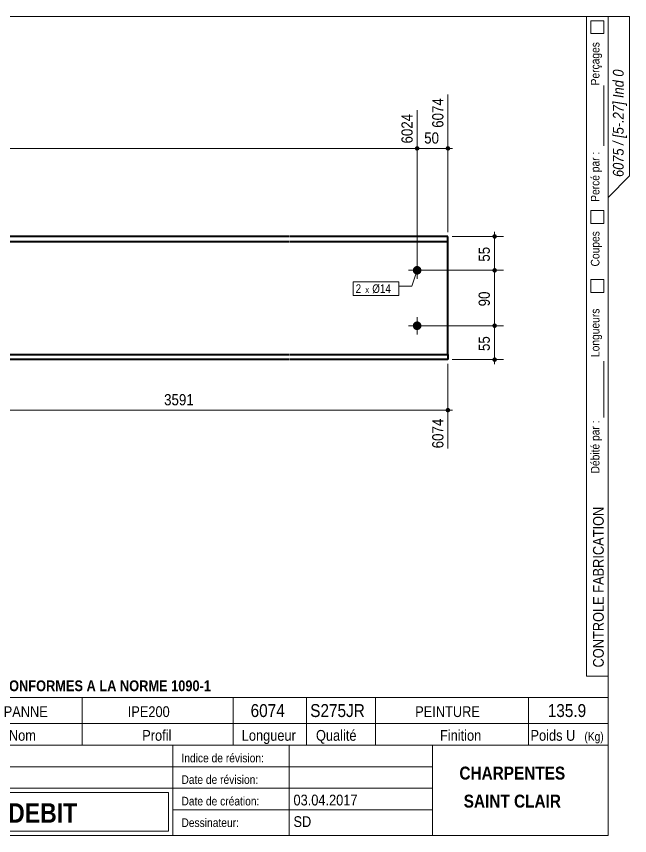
# Model space of a CAD drawing. Header units: millimetres. Extents: x 2 to 287, y 5 to 195.
# Drawn here: x 144.7 to 287, y 5 to 195 of the extents above; entities that cross this region are included whole.
import ezdxf

# ---------------------------------------------------------------- set-up
doc = ezdxf.new("R2010")
doc.units = ezdxf.units.MM
for name, color, linetype, lineweight in [('Autre type objet', 1, 'Continuous', 0), ('Boulon', 7, 'Continuous', 0), ('Cotation', 7, 'Continuous', 0), ('Désignation boulon', 3, 'Continuous', 0), ('Feuille dessin', 5, 'Continuous', 0), ('Piece', 2, 'Continuous', 0)]:
    doc.layers.add(name, color=color, linetype=linetype, lineweight=lineweight)
doc.styles.add('ARIAL', font='ARIAL.TTF')
doc.styles.add('ARIAL_BOLD', font='ARIALBD.TTF')
doc.styles.add('ARIAL_ITALIC', font='ARIALI.TTF')
doc.styles.add('COMIC_SANS_MS', font='COMIC.TTF')

# ---------------------------------------------------------------- blocks, each defined once
blk = doc.blocks.new('*A2')
at = {"layer": 'Boulon'}
for points in [[(236.69, 136.13), (236.69, 136.16), (236.69, 136.18), (236.69, 136.21), (236.7, 136.23), (236.7, 136.25), (236.7, 136.28), (236.71, 136.3), (236.71, 136.33), (236.72, 136.35), (236.72, 136.37), (236.73, 136.4), (236.74, 136.42), (236.75, 136.44), (236.76, 136.47), (236.76, 136.49), (236.77, 136.51), (236.78, 136.54), (236.79, 136.56), (236.81, 136.58), (236.82, 136.6), (236.83, 136.62), (236.84, 136.64), (236.86, 136.66), (236.87, 136.68), (236.88, 136.7), (236.9, 136.72), (236.92, 136.74), (236.93, 136.76), (236.95, 136.78), (236.96, 136.8), (236.98, 136.81), (237, 136.83), (237.02, 136.85), (237.03, 136.87), (237.05, 136.88), (237.07, 136.9), (237.09, 136.91), (237.11, 136.93), (237.13, 136.94), (237.15, 136.95), (237.17, 136.97), (237.2, 136.98), (237.22, 136.99), (237.24, 137), (237.26, 137.01), (237.28, 137.02), (237.31, 137.03), (237.33, 137.04), (237.35, 137.05), (237.37, 137.06), (237.4, 137.06), (237.42, 137.07), (237.45, 137.08), (237.47, 137.08), (237.49, 137.09), (237.52, 137.09), (237.54, 137.1), (237.57, 137.1), (237.59, 137.1), (237.61, 137.11), (237.64, 137.11), (237.66, 137.11), (237.69, 137.11), (237.71, 137.11), (237.74, 137.11), (237.76, 137.11), (237.79, 137.1), (237.81, 137.1), (237.83, 137.1), (237.86, 137.09), (237.88, 137.09), (237.91, 137.08), (237.93, 137.08), (237.95, 137.07), (237.98, 137.06), (238, 137.06), (238.02, 137.05), (238.05, 137.04), (238.07, 137.03), (238.09, 137.02), (238.12, 137.01), (238.14, 137), (238.16, 136.99), (238.18, 136.98), (238.2, 136.97), (238.22, 136.95), (238.24, 136.94), (238.26, 136.93), (238.28, 136.91), (238.3, 136.9), (238.32, 136.88), (238.34, 136.87), (238.36, 136.85), (238.38, 136.83), (238.4, 136.81), (238.41, 136.8), (238.43, 136.78), (238.45, 136.76), (238.46, 136.74), (238.48, 136.72), (238.49, 136.7), (238.51, 136.68), (238.52, 136.66), (238.53, 136.64), (238.55, 136.62), (238.56, 136.6), (238.57, 136.58), (238.58, 136.56), (238.59, 136.54), (238.6, 136.51), (238.61, 136.49), (238.62, 136.47), (238.63, 136.44), (238.64, 136.42), (238.64, 136.4), (238.65, 136.37), (238.66, 136.35), (238.66, 136.33), (238.67, 136.3), (238.67, 136.28), (238.68, 136.25), (238.68, 136.23), (238.68, 136.21), (238.69, 136.18), (238.69, 136.16), (238.69, 136.13), (238.69, 136.11), (238.69, 136.08), (238.69, 136.06), (238.69, 136.03), (238.68, 136.01), (238.68, 135.99), (238.68, 135.96), (238.67, 135.94), (238.67, 135.91), (238.66, 135.89), (238.66, 135.86), (238.65, 135.84), (238.64, 135.82), (238.64, 135.79), (238.63, 135.77), (238.62, 135.75), (238.61, 135.73), (238.6, 135.7), (238.59, 135.68), (238.58, 135.66), (238.57, 135.64), (238.56, 135.61), (238.55, 135.59), (238.53, 135.57), (238.52, 135.55), (238.51, 135.53), (238.49, 135.51), (238.48, 135.49), (238.46, 135.47), (238.45, 135.45), (238.43, 135.44), (238.41, 135.42), (238.4, 135.4), (238.38, 135.38), (238.36, 135.37), (238.34, 135.35), (238.32, 135.33), (238.3, 135.32), (238.28, 135.3), (238.26, 135.29), (238.24, 135.28), (238.22, 135.26), (238.2, 135.25), (238.18, 135.24), (238.16, 135.23), (238.14, 135.21), (238.12, 135.2), (238.09, 135.19), (238.07, 135.18), (238.05, 135.17), (238.02, 135.17), (238, 135.16), (237.98, 135.15), (237.95, 135.14), (237.93, 135.14), (237.91, 135.13), (237.88, 135.13), (237.86, 135.12), (237.83, 135.12), (237.81, 135.12), (237.79, 135.11), (237.76, 135.11), (237.74, 135.11), (237.71, 135.11), (237.69, 135.11), (237.66, 135.11), (237.64, 135.11), (237.61, 135.11), (237.59, 135.11), (237.57, 135.12), (237.54, 135.12), (237.52, 135.12), (237.49, 135.13), (237.47, 135.13), (237.45, 135.14), (237.42, 135.14), (237.4, 135.15), (237.37, 135.16), (237.35, 135.17), (237.33, 135.17), (237.31, 135.18), (237.28, 135.19), (237.26, 135.2), (237.24, 135.21), (237.22, 135.23), (237.2, 135.24), (237.17, 135.25), (237.15, 135.26), (237.13, 135.28), (237.11, 135.29), (237.09, 135.3), (237.07, 135.32), (237.05, 135.33), (237.03, 135.35), (237.02, 135.37), (237, 135.38), (236.98, 135.4), (236.96, 135.42), (236.95, 135.44), (236.93, 135.45), (236.92, 135.47), (236.9, 135.49), (236.88, 135.51), (236.87, 135.53), (236.86, 135.55), (236.84, 135.57), (236.83, 135.59), (236.82, 135.61), (236.81, 135.64), (236.79, 135.66), (236.78, 135.68), (236.77, 135.7), (236.76, 135.73), (236.76, 135.75), (236.75, 135.77), (236.74, 135.79), (236.73, 135.82), (236.72, 135.84), (236.72, 135.86), (236.71, 135.89), (236.71, 135.91), (236.7, 135.94), (236.7, 135.96), (236.7, 135.99), (236.69, 136.01), (236.69, 136.03), (236.69, 136.06), (236.69, 136.08), (236.69, 136.11)], [(236.69, 123.28), (236.69, 123.3), (236.69, 123.32), (236.69, 123.35), (236.7, 123.37), (236.7, 123.4), (236.7, 123.42), (236.71, 123.45), (236.71, 123.47), (236.72, 123.49), (236.72, 123.52), (236.73, 123.54), (236.74, 123.56), (236.75, 123.59), (236.76, 123.61), (236.76, 123.63), (236.77, 123.66), (236.78, 123.68), (236.79, 123.7), (236.81, 123.72), (236.82, 123.74), (236.83, 123.76), (236.84, 123.79), (236.86, 123.81), (236.87, 123.83), (236.88, 123.85), (236.9, 123.87), (236.92, 123.89), (236.93, 123.9), (236.95, 123.92), (236.96, 123.94), (236.98, 123.96), (237, 123.97), (237.02, 123.99), (237.03, 124.01), (237.05, 124.02), (237.07, 124.04), (237.09, 124.05), (237.11, 124.07), (237.13, 124.08), (237.15, 124.1), (237.17, 124.11), (237.2, 124.12), (237.22, 124.13), (237.24, 124.14), (237.26, 124.15), (237.28, 124.16), (237.31, 124.17), (237.33, 124.18), (237.35, 124.19), (237.37, 124.2), (237.4, 124.21), (237.42, 124.21), (237.45, 124.22), (237.47, 124.23), (237.49, 124.23), (237.52, 124.24), (237.54, 124.24), (237.57, 124.24), (237.59, 124.25), (237.61, 124.25), (237.64, 124.25), (237.66, 124.25), (237.69, 124.25), (237.71, 124.25), (237.74, 124.25), (237.76, 124.25), (237.79, 124.25), (237.81, 124.24), (237.83, 124.24), (237.86, 124.24), (237.88, 124.23), (237.91, 124.23), (237.93, 124.22), (237.95, 124.21), (237.98, 124.21), (238, 124.2), (238.02, 124.19), (238.05, 124.18), (238.07, 124.17), (238.09, 124.16), (238.12, 124.15), (238.14, 124.14), (238.16, 124.13), (238.18, 124.12), (238.2, 124.11), (238.22, 124.1), (238.24, 124.08), (238.26, 124.07), (238.28, 124.05), (238.3, 124.04), (238.32, 124.02), (238.34, 124.01), (238.36, 123.99), (238.38, 123.97), (238.4, 123.96), (238.41, 123.94), (238.43, 123.92), (238.45, 123.9), (238.46, 123.89), (238.48, 123.87), (238.49, 123.85), (238.51, 123.83), (238.52, 123.81), (238.53, 123.79), (238.55, 123.76), (238.56, 123.74), (238.57, 123.72), (238.58, 123.7), (238.59, 123.68), (238.6, 123.66), (238.61, 123.63), (238.62, 123.61), (238.63, 123.59), (238.64, 123.56), (238.64, 123.54), (238.65, 123.52), (238.66, 123.49), (238.66, 123.47), (238.67, 123.45), (238.67, 123.42), (238.68, 123.4), (238.68, 123.37), (238.68, 123.35), (238.69, 123.32), (238.69, 123.3), (238.69, 123.28), (238.69, 123.25), (238.69, 123.23), (238.69, 123.2), (238.69, 123.18), (238.68, 123.15), (238.68, 123.13), (238.68, 123.1), (238.67, 123.08), (238.67, 123.06), (238.66, 123.03), (238.66, 123.01), (238.65, 122.98), (238.64, 122.96), (238.64, 122.94), (238.63, 122.91), (238.62, 122.89), (238.61, 122.87), (238.6, 122.85), (238.59, 122.82), (238.58, 122.8), (238.57, 122.78), (238.56, 122.76), (238.55, 122.74), (238.53, 122.72), (238.52, 122.7), (238.51, 122.67), (238.49, 122.65), (238.48, 122.64), (238.46, 122.62), (238.45, 122.6), (238.43, 122.58), (238.41, 122.56), (238.4, 122.54), (238.38, 122.53), (238.36, 122.51), (238.34, 122.49), (238.32, 122.48), (238.3, 122.46), (238.28, 122.45), (238.26, 122.43), (238.24, 122.42), (238.22, 122.41), (238.2, 122.39), (238.18, 122.38), (238.16, 122.37), (238.14, 122.36), (238.12, 122.35), (238.09, 122.34), (238.07, 122.33), (238.05, 122.32), (238.02, 122.31), (238, 122.3), (237.98, 122.29), (237.95, 122.29), (237.93, 122.28), (237.91, 122.27), (237.88, 122.27), (237.86, 122.27), (237.83, 122.26), (237.81, 122.26), (237.79, 122.26), (237.76, 122.25), (237.74, 122.25), (237.71, 122.25), (237.69, 122.25), (237.66, 122.25), (237.64, 122.25), (237.61, 122.25), (237.59, 122.26), (237.57, 122.26), (237.54, 122.26), (237.52, 122.27), (237.49, 122.27), (237.47, 122.27), (237.45, 122.28), (237.42, 122.29), (237.4, 122.29), (237.37, 122.3), (237.35, 122.31), (237.33, 122.32), (237.31, 122.33), (237.28, 122.34), (237.26, 122.35), (237.24, 122.36), (237.22, 122.37), (237.2, 122.38), (237.17, 122.39), (237.15, 122.41), (237.13, 122.42), (237.11, 122.43), (237.09, 122.45), (237.07, 122.46), (237.05, 122.48), (237.03, 122.49), (237.02, 122.51), (237, 122.53), (236.98, 122.54), (236.96, 122.56), (236.95, 122.58), (236.93, 122.6), (236.92, 122.62), (236.9, 122.64), (236.88, 122.65), (236.87, 122.67), (236.86, 122.7), (236.84, 122.72), (236.83, 122.74), (236.82, 122.76), (236.81, 122.78), (236.79, 122.8), (236.78, 122.82), (236.77, 122.85), (236.76, 122.87), (236.76, 122.89), (236.75, 122.91), (236.74, 122.94), (236.73, 122.96), (236.72, 122.98), (236.72, 123.01), (236.71, 123.03), (236.71, 123.06), (236.7, 123.08), (236.7, 123.1), (236.7, 123.13), (236.69, 123.15), (236.69, 123.18), (236.69, 123.2), (236.69, 123.23), (236.69, 123.25)]]:
    blk.add_hatch(color=256, dxfattribs=at).paths.add_polyline_path(points, flags=17)
at = {"layer": 'Boulon', "linetype": 'Continuous', "lineweight": 0}
for p, q in [((237.69, 138.11), (237.69, 134.11)), ((235.69, 136.11), (239.69, 136.11)), ((237.69, 125.25), (237.69, 121.25)), ((235.69, 123.25), (239.69, 123.25))]:
    blk.add_line(p, q, dxfattribs=at)
blk = doc.blocks.new('*A4')
at = {"layer": 'Piece', "color": 2, "linetype": 'Continuous', "lineweight": 40}
for p, q in [((82.245192, 143.964054), (53.673764, 143.964054)), ((53.673764, 143.964054), (53.673764, 139.392625)), ((82.245192, 142.749768), (53.673764, 142.749768)), ((150.773764, 143.964054), (82.345192, 143.964054)), ((150.773764, 142.749768), (82.345192, 142.749768)), ((208.016621, 143.964054), (150.873764, 143.964054)), ((208.016621, 142.749768), (150.873764, 142.749768)), ((244.830729, 143.964054), (208.116621, 143.964054)), ((244.830729, 142.749768), (208.116621, 142.749768)), ((244.830729, 116.606911), (244.830729, 143.964054)), ((53.673764, 139.392625), (33.68, 139.392625)), ((33.68, 139.392625), (33.68, 116.606911)), ((33.68, 115.392625), (33.68, 116.606911)), ((33.68, 116.606911), (82.245192, 116.606911)), ((82.345192, 116.606911), (150.773764, 116.606911)), ((150.873764, 116.606911), (208.016621, 116.606911)), ((208.116621, 116.606911), (244.830729, 116.606911)), ((244.830729, 116.606911), (244.830729, 115.392625)), ((82.245192, 115.392625), (33.68, 115.392625)), ((150.773764, 115.392625), (82.345192, 115.392625)), ((208.016621, 115.392625), (150.873764, 115.392625)), ((244.830729, 115.392625), (208.116621, 115.392625))]:
    blk.add_line(p, q, dxfattribs=at)
blk = doc.blocks.new('*A5')
at = {"layer": 'Feuille dessin', "linetype": 'Continuous', "lineweight": 0}
for p, q in [((282, 195), (5, 195)), ((5, 195), (5, 5)), ((282, 5), (282, 195)), ((5, 5), (282, 5))]:
    blk.add_line(p, q, dxfattribs=at)
at = {"layer": 'Feuille dessin', "style": 'ARIAL', "width": 0.85}
blk.add_text('Tekla Structures', height=2, rotation=90, dxfattribs=at).set_placement((4.5, 5.5))
blk = doc.blocks.new('*A6')
at = {"layer": 'Autre type objet', "linetype": 'Continuous', "lineweight": 0}
for p, q in [((277, 42), (277, 195)), ((277, 195), (287, 195)), ((278, 194), (278, 191)), ((281, 194), (278, 194)), ((281, 191), (281, 194)), ((282, 42), (282, 195)), ((287, 195), (287, 158)), ((278, 191), (281, 191)), ((281, 165), (281, 179)), ((287, 158), (282, 153)), ((278, 150), (278, 147)), ((281, 150), (278, 150)), ((281, 147), (281, 150)), ((278, 147), (281, 147)), ((278, 134), (278, 131)), ((281, 134), (278, 134)), ((281, 131), (281, 134)), ((278, 131), (281, 131)), ((281, 102), (281, 115)), ((277, 42), (282, 42))]:
    blk.add_line(p, q, dxfattribs=at)
at = {"layer": 'Autre type objet', "width": 0.85}
for s, height, style, p in [('Perçages', 2, 'ARIAL', (280, 179)), ('6075 / [5-.27] Ind 0', 2.5, 'ARIAL_ITALIC', (285.619109, 157.760245)), ('Percé par :', 2, 'ARIAL', (280, 152)), ('Coupes', 2, 'ARIAL', (280, 137)), ('Longueurs', 2, 'ARIAL', (280, 116)), ('Débité par :', 2, 'ARIAL', (280, 89)), ('CONTROLE FABRICATION', 2.5, 'ARIAL', (281, 44))]:
    blk.add_text(s, height=height, rotation=90, dxfattribs=dict(at, style=style)).set_placement(p)
blk = doc.blocks.new('*A8')
at = {"layer": 'Autre type objet', "linetype": 'Continuous', "lineweight": 0}
for p, q in [((92, 37), (282, 37)), ((92, 37), (92, 31)), ((92.51953, 36.5), (113.5, 36.5)), ((92.51953, 31.394341), (92.51953, 36.5)), ((113.5, 36.5), (113.5, 31.394341)), ((114.5, 31), (114.5, 37)), ((134.5, 31), (134.5, 37)), ((160, 31), (160, 37)), ((195, 31), (195, 37)), ((212, 31), (212, 37)), ((228, 31), (228, 37)), ((263.5, 31), (263.5, 37)), ((282, 31), (282, 37)), ((92, 31), (282, 31)), ((92, 31), (92, 5)), ((113.5, 31.394341), (92.51953, 31.394341)), ((114.5, 16), (114.5, 31)), ((134.5, 26), (134.5, 31)), ((160, 26), (160, 31)), ((195, 26), (195, 31)), ((212, 26), (212, 31)), ((228, 26), (228, 31)), ((263.5, 26), (263.5, 31)), ((282, 5), (282, 31)), ((92, 26), (282, 26)), ((181, 26), (181, 5)), ((208, 26), (208, 5)), ((241.262466, 5), (241.262466, 26)), ((92, 21), (241.327069, 20.935451)), ((92, 16), (181, 16)), ((181, 16), (241.297815, 16.021151)), ((93, 15), (180, 15)), ((93, 6), (93, 15)), ((180, 15), (180, 6)), ((181, 11), (241.217807, 10.969512)), ((180, 6), (93, 6)), ((92, 5), (282, 5))]:
    blk.add_line(p, q, dxfattribs=at)
at = {"layer": 'Autre type objet', "width": 0.85}
for s, height, style, p in [('TOLERANCES ESSENTIELLES CONFORMES A LA NORME 1090-1', 2.5, 'ARIAL_BOLD', (96.5, 38.5)), ('5-27', 3, 'ARIAL_BOLD', (98.285724, 32.540141)), ('1', 3, 'ARIAL', (120.389893, 32.5)), ('PANNE', 2.5, 'ARIAL', (141.75415, 32.5)), ('IPE200', 2.5, 'ARIAL', (170.538574, 32.5)), ('6074', 3, 'ARIAL', (199.053223, 32.5)), ('S275JR', 3, 'ARIAL', (212.880127, 32.5)), ('PEINTURE', 2.5, 'ARIAL', (237.24646, 32.5)), ('135.9', 3, 'ARIAL', (267.997314, 32.5)), ('Repère', 2.5, 'ARIAL', (96.112978, 27)), ('Qté', 2.5, 'ARIAL', (119, 27)), ('Nom', 2.5, 'ARIAL', (142.961426, 27)), ('Profil', 2.5, 'ARIAL', (173.903564, 27)), ('Longueur', 2.5, 'ARIAL', (197, 27)), ('Qualité', 2.5, 'ARIAL', (214.218018, 27)), ('Finition', 2.5, 'ARIAL', (243, 27)), ('Poids U', 2.5, 'ARIAL', (264, 27)), ('(Kg)', 2, 'ARIAL', (276.5, 27)), ('6075', 3.5, 'ARIAL', (115.5, 22)), ('N° Affaire:', 2, 'ARIAL', (93.640566, 22)), ('Indice de révision:', 2, 'ARIAL', (183, 22)), ('CHARPENTES', 3, 'ARIAL_BOLD', (247.5, 18)), ('Nom Affaire:', 2, 'ARIAL', (93.640566, 17.5)), ('GHD Bât N', 3.5, 'ARIAL', (115.5, 17)), ('Date de révision:', 2, 'ARIAL', (183, 17)), ('Date de création:', 2, 'ARIAL', (183, 12)), ('03.04.2017', 2.5, 'ARIAL', (209, 12)), ('SAINT CLAIR', 3, 'ARIAL_BOLD', (248.5, 11.5)), ('CROQUIS   DE  DEBIT', 4.5, 'ARIAL_BOLD', (103, 8)), ('SD', 2.5, 'ARIAL', (209, 7)), ('Dessinateur:', 2, 'ARIAL', (183, 7))]:
    blk.add_text(s, height=height, dxfattribs=dict(at, style=style)).set_placement(p)
blk = doc.blocks.new('*A11')
at = {"layer": 'Cotation'}
for points in [[(33.65, 163.87), (33.63, 163.87), (33.6, 163.87), (33.58, 163.87), (33.55, 163.88), (33.53, 163.89), (33.5, 163.9), (33.48, 163.9), (33.46, 163.91), (33.43, 163.93), (33.41, 163.94), (33.39, 163.95), (33.37, 163.97), (33.35, 163.98), (33.33, 164), (33.31, 164.02), (33.29, 164.04), (33.28, 164.05), (33.26, 164.08), (33.25, 164.1), (33.23, 164.12), (33.22, 164.14), (33.21, 164.16), (33.2, 164.19), (33.19, 164.21), (33.18, 164.23), (33.18, 164.26), (33.17, 164.28), (33.17, 164.31), (33.16, 164.33), (33.16, 164.36), (33.16, 164.38), (33.16, 164.41), (33.16, 164.44), (33.17, 164.46), (33.17, 164.49), (33.18, 164.51), (33.18, 164.54), (33.19, 164.56), (33.2, 164.58), (33.21, 164.61), (33.22, 164.63), (33.23, 164.65), (33.25, 164.67), (33.26, 164.69), (33.28, 164.71), (33.29, 164.73), (33.31, 164.75), (33.33, 164.77), (33.35, 164.79), (33.37, 164.8), (33.39, 164.82), (33.41, 164.83), (33.43, 164.84), (33.46, 164.85), (33.48, 164.87), (33.5, 164.87), (33.53, 164.88), (33.55, 164.89), (33.58, 164.89), (33.6, 164.9), (33.63, 164.9), (33.65, 164.9), (33.68, 164.9), (33.71, 164.9), (33.73, 164.9), (33.76, 164.9), (33.78, 164.89), (33.81, 164.89), (33.83, 164.88), (33.86, 164.87), (33.88, 164.87), (33.9, 164.85), (33.93, 164.84), (33.95, 164.83), (33.97, 164.82), (33.99, 164.8), (34.01, 164.79), (34.03, 164.77), (34.05, 164.75), (34.07, 164.73), (34.08, 164.71), (34.1, 164.69), (34.11, 164.67), (34.13, 164.65), (34.14, 164.63), (34.15, 164.61), (34.16, 164.58), (34.17, 164.56), (34.18, 164.54), (34.18, 164.51), (34.19, 164.49), (34.19, 164.46), (34.2, 164.44), (34.2, 164.41), (34.2, 164.38), (34.2, 164.36), (34.2, 164.33), (34.19, 164.31), (34.19, 164.28), (34.18, 164.26), (34.18, 164.23), (34.17, 164.21), (34.16, 164.19), (34.15, 164.16), (34.14, 164.14), (34.13, 164.12), (34.11, 164.1), (34.1, 164.08), (34.08, 164.05), (34.07, 164.04), (34.05, 164.02), (34.03, 164), (34.01, 163.98), (33.99, 163.97), (33.97, 163.95), (33.95, 163.94), (33.93, 163.93), (33.9, 163.91), (33.88, 163.9), (33.86, 163.9), (33.83, 163.89), (33.81, 163.88), (33.78, 163.87), (33.76, 163.87), (33.73, 163.87), (33.71, 163.87), (33.68, 163.86)], [(237.66, 163.87), (237.64, 163.87), (237.61, 163.87), (237.59, 163.87), (237.56, 163.88), (237.54, 163.89), (237.51, 163.9), (237.49, 163.9), (237.47, 163.91), (237.44, 163.93), (237.42, 163.94), (237.4, 163.95), (237.38, 163.97), (237.36, 163.98), (237.34, 164), (237.32, 164.02), (237.3, 164.04), (237.29, 164.05), (237.27, 164.08), (237.26, 164.1), (237.24, 164.12), (237.23, 164.14), (237.22, 164.16), (237.21, 164.19), (237.2, 164.21), (237.19, 164.23), (237.18, 164.26), (237.18, 164.28), (237.17, 164.31), (237.17, 164.33), (237.17, 164.36), (237.17, 164.38), (237.17, 164.41), (237.17, 164.44), (237.17, 164.46), (237.18, 164.49), (237.18, 164.51), (237.19, 164.54), (237.2, 164.56), (237.21, 164.58), (237.22, 164.61), (237.23, 164.63), (237.24, 164.65), (237.26, 164.67), (237.27, 164.69), (237.29, 164.71), (237.3, 164.73), (237.32, 164.75), (237.34, 164.77), (237.36, 164.79), (237.38, 164.8), (237.4, 164.82), (237.42, 164.83), (237.44, 164.84), (237.47, 164.85), (237.49, 164.87), (237.51, 164.87), (237.54, 164.88), (237.56, 164.89), (237.59, 164.89), (237.61, 164.9), (237.64, 164.9), (237.66, 164.9), (237.69, 164.9), (237.71, 164.9), (237.74, 164.9), (237.76, 164.9), (237.79, 164.89), (237.81, 164.89), (237.84, 164.88), (237.86, 164.87), (237.89, 164.87), (237.91, 164.85), (237.93, 164.84), (237.96, 164.83), (237.98, 164.82), (238, 164.8), (238.02, 164.79), (238.04, 164.77), (238.06, 164.75), (238.07, 164.73), (238.09, 164.71), (238.11, 164.69), (238.12, 164.67), (238.13, 164.65), (238.15, 164.63), (238.16, 164.61), (238.17, 164.58), (238.18, 164.56), (238.19, 164.54), (238.19, 164.51), (238.2, 164.49), (238.2, 164.46), (238.21, 164.44), (238.21, 164.41), (238.21, 164.38), (238.21, 164.36), (238.21, 164.33), (238.2, 164.31), (238.2, 164.28), (238.19, 164.26), (238.19, 164.23), (238.18, 164.21), (238.17, 164.19), (238.16, 164.16), (238.15, 164.14), (238.13, 164.12), (238.12, 164.1), (238.11, 164.08), (238.09, 164.05), (238.07, 164.04), (238.06, 164.02), (238.04, 164), (238.02, 163.98), (238, 163.97), (237.98, 163.95), (237.96, 163.94), (237.93, 163.93), (237.91, 163.91), (237.89, 163.9), (237.86, 163.9), (237.84, 163.89), (237.81, 163.88), (237.79, 163.87), (237.76, 163.87), (237.74, 163.87), (237.71, 163.87), (237.69, 163.86)]]:
    blk.add_hatch(color=256, dxfattribs=at).paths.add_polyline_path(points, flags=17)
at = {"layer": 'Cotation', "linetype": 'Continuous', "lineweight": 0}
for p, q in [((237.69, 137.11), (237.69, 173.24)), ((33.68, 140.39), (33.68, 167.45)), ((33.68, 165.42), (33.68, 163.34)), ((237.69, 165.42), (237.69, 163.34)), ((34.72, 164.38), (32.64, 164.38)), ((33.68, 164.38), (32.64, 164.38)), ((33.68, 164.38), (237.69, 164.38)), ((238.73, 164.38), (236.65, 164.38)), ((237.69, 164.38), (238.73, 164.38))]:
    blk.add_line(p, q, dxfattribs=at)
at = {"layer": 'Cotation'}
for p in [(33.68, 164.38), (237.69, 164.38)]:
    blk.add_point(p, dxfattribs=at)
at = {"layer": 'Cotation', "style": 'ARIAL', "width": 0.85}
for s, p in [('6024', (236.65, 165.52)), ('0', (32.64, 165.52))]:
    blk.add_text(s, height=2.6, rotation=90.0002, dxfattribs=at).set_placement(p)
blk.add_text('6024', height=2.6, dxfattribs=at).set_placement((131.83, 165.5))
blk = doc.blocks.new('*A12')
at = {"layer": 'Cotation'}
for points in [[(237.66, 163.87), (237.64, 163.87), (237.61, 163.87), (237.59, 163.87), (237.56, 163.88), (237.54, 163.89), (237.51, 163.9), (237.49, 163.9), (237.47, 163.91), (237.44, 163.93), (237.42, 163.94), (237.4, 163.95), (237.38, 163.97), (237.36, 163.98), (237.34, 164), (237.32, 164.02), (237.3, 164.04), (237.29, 164.05), (237.27, 164.08), (237.26, 164.1), (237.24, 164.12), (237.23, 164.14), (237.22, 164.16), (237.21, 164.19), (237.2, 164.21), (237.19, 164.23), (237.18, 164.26), (237.18, 164.28), (237.17, 164.31), (237.17, 164.33), (237.17, 164.36), (237.17, 164.38), (237.17, 164.41), (237.17, 164.44), (237.17, 164.46), (237.18, 164.49), (237.18, 164.51), (237.19, 164.54), (237.2, 164.56), (237.21, 164.58), (237.22, 164.61), (237.23, 164.63), (237.24, 164.65), (237.26, 164.67), (237.27, 164.69), (237.29, 164.71), (237.3, 164.73), (237.32, 164.75), (237.34, 164.77), (237.36, 164.79), (237.38, 164.8), (237.4, 164.82), (237.42, 164.83), (237.44, 164.84), (237.47, 164.85), (237.49, 164.87), (237.51, 164.87), (237.54, 164.88), (237.56, 164.89), (237.59, 164.89), (237.61, 164.9), (237.64, 164.9), (237.66, 164.9), (237.69, 164.9), (237.71, 164.9), (237.74, 164.9), (237.76, 164.9), (237.79, 164.89), (237.81, 164.89), (237.84, 164.88), (237.86, 164.87), (237.89, 164.87), (237.91, 164.85), (237.93, 164.84), (237.96, 164.83), (237.98, 164.82), (238, 164.8), (238.02, 164.79), (238.04, 164.77), (238.06, 164.75), (238.07, 164.73), (238.09, 164.71), (238.11, 164.69), (238.12, 164.67), (238.13, 164.65), (238.15, 164.63), (238.16, 164.61), (238.17, 164.58), (238.18, 164.56), (238.19, 164.54), (238.19, 164.51), (238.2, 164.49), (238.2, 164.46), (238.21, 164.44), (238.21, 164.41), (238.21, 164.38), (238.21, 164.36), (238.21, 164.33), (238.2, 164.31), (238.2, 164.28), (238.19, 164.26), (238.19, 164.23), (238.18, 164.21), (238.17, 164.19), (238.16, 164.16), (238.15, 164.14), (238.13, 164.12), (238.12, 164.1), (238.11, 164.08), (238.09, 164.05), (238.07, 164.04), (238.06, 164.02), (238.04, 164), (238.02, 163.98), (238, 163.97), (237.98, 163.95), (237.96, 163.94), (237.93, 163.93), (237.91, 163.91), (237.89, 163.9), (237.86, 163.9), (237.84, 163.89), (237.81, 163.88), (237.79, 163.87), (237.76, 163.87), (237.74, 163.87), (237.71, 163.87), (237.69, 163.86)], [(244.81, 163.87), (244.78, 163.87), (244.75, 163.87), (244.73, 163.87), (244.7, 163.88), (244.68, 163.89), (244.66, 163.9), (244.63, 163.9), (244.61, 163.91), (244.59, 163.93), (244.56, 163.94), (244.54, 163.95), (244.52, 163.97), (244.5, 163.98), (244.48, 164), (244.46, 164.02), (244.45, 164.04), (244.43, 164.05), (244.41, 164.08), (244.4, 164.1), (244.38, 164.12), (244.37, 164.14), (244.36, 164.16), (244.35, 164.19), (244.34, 164.21), (244.33, 164.23), (244.33, 164.26), (244.32, 164.28), (244.32, 164.31), (244.31, 164.33), (244.31, 164.36), (244.31, 164.38), (244.31, 164.41), (244.31, 164.44), (244.32, 164.46), (244.32, 164.49), (244.33, 164.51), (244.33, 164.54), (244.34, 164.56), (244.35, 164.58), (244.36, 164.61), (244.37, 164.63), (244.38, 164.65), (244.4, 164.67), (244.41, 164.69), (244.43, 164.71), (244.45, 164.73), (244.46, 164.75), (244.48, 164.77), (244.5, 164.79), (244.52, 164.8), (244.54, 164.82), (244.56, 164.83), (244.59, 164.84), (244.61, 164.85), (244.63, 164.87), (244.66, 164.87), (244.68, 164.88), (244.7, 164.89), (244.73, 164.89), (244.75, 164.9), (244.78, 164.9), (244.81, 164.9), (244.83, 164.9), (244.86, 164.9), (244.88, 164.9), (244.91, 164.9), (244.93, 164.89), (244.96, 164.89), (244.98, 164.88), (245.01, 164.87), (245.03, 164.87), (245.05, 164.85), (245.08, 164.84), (245.1, 164.83), (245.12, 164.82), (245.14, 164.8), (245.16, 164.79), (245.18, 164.77), (245.2, 164.75), (245.22, 164.73), (245.23, 164.71), (245.25, 164.69), (245.26, 164.67), (245.28, 164.65), (245.29, 164.63), (245.3, 164.61), (245.31, 164.58), (245.32, 164.56), (245.33, 164.54), (245.34, 164.51), (245.34, 164.49), (245.35, 164.46), (245.35, 164.44), (245.35, 164.41), (245.35, 164.38), (245.35, 164.36), (245.35, 164.33), (245.35, 164.31), (245.34, 164.28), (245.34, 164.26), (245.33, 164.23), (245.32, 164.21), (245.31, 164.19), (245.3, 164.16), (245.29, 164.14), (245.28, 164.12), (245.26, 164.1), (245.25, 164.08), (245.23, 164.05), (245.22, 164.04), (245.2, 164.02), (245.18, 164), (245.16, 163.98), (245.14, 163.97), (245.12, 163.95), (245.1, 163.94), (245.08, 163.93), (245.05, 163.91), (245.03, 163.9), (245.01, 163.9), (244.98, 163.89), (244.96, 163.88), (244.93, 163.87), (244.91, 163.87), (244.88, 163.87), (244.86, 163.87), (244.83, 163.86)]]:
    blk.add_hatch(color=256, dxfattribs=at).paths.add_polyline_path(points, flags=17)
at = {"layer": 'Cotation', "linetype": 'Continuous', "lineweight": 0}
for p, q in [((244.83, 144.96), (244.83, 176.88)), ((237.69, 137.11), (237.69, 173.24)), ((237.69, 165.42), (237.69, 163.34)), ((244.83, 165.42), (244.83, 163.34)), ((238.73, 164.38), (236.65, 164.38)), ((237.69, 164.38), (236.65, 164.38)), ((237.69, 164.38), (244.83, 164.38)), ((245.87, 164.38), (243.79, 164.38)), ((244.83, 164.38), (245.87, 164.38))]:
    blk.add_line(p, q, dxfattribs=at)
at = {"layer": 'Cotation'}
for p in [(237.69, 164.38), (244.83, 164.38)]:
    blk.add_point(p, dxfattribs=at)
at = {"layer": 'Cotation', "style": 'ARIAL', "width": 0.85}
blk.add_text('6074', height=2.6, rotation=90.0002, dxfattribs=at).set_placement((243.79, 169.16))
blk.add_text('50', height=2.6, dxfattribs=at).set_placement((239.33, 165.5))
blk = doc.blocks.new('*A16')
at = {"layer": 'Cotation'}
for points in [[(120.82, 103.16), (120.79, 103.16), (120.77, 103.16), (120.74, 103.17), (120.72, 103.17), (120.69, 103.18), (120.67, 103.19), (120.65, 103.2), (120.62, 103.21), (120.6, 103.22), (120.58, 103.23), (120.56, 103.25), (120.54, 103.26), (120.52, 103.28), (120.5, 103.29), (120.48, 103.31), (120.46, 103.33), (120.44, 103.35), (120.43, 103.37), (120.41, 103.39), (120.4, 103.41), (120.39, 103.43), (120.38, 103.46), (120.36, 103.48), (120.36, 103.5), (120.35, 103.53), (120.34, 103.55), (120.34, 103.58), (120.33, 103.6), (120.33, 103.63), (120.33, 103.65), (120.33, 103.68), (120.33, 103.7), (120.33, 103.73), (120.33, 103.75), (120.34, 103.78), (120.34, 103.8), (120.35, 103.83), (120.36, 103.85), (120.36, 103.88), (120.38, 103.9), (120.39, 103.92), (120.4, 103.95), (120.41, 103.97), (120.43, 103.99), (120.44, 104.01), (120.46, 104.03), (120.48, 104.05), (120.5, 104.06), (120.52, 104.08), (120.54, 104.1), (120.56, 104.11), (120.58, 104.12), (120.6, 104.14), (120.62, 104.15), (120.65, 104.16), (120.67, 104.17), (120.69, 104.18), (120.72, 104.18), (120.74, 104.19), (120.77, 104.19), (120.79, 104.2), (120.82, 104.2), (120.85, 104.2), (120.87, 104.2), (120.9, 104.2), (120.92, 104.19), (120.95, 104.19), (120.97, 104.18), (121, 104.18), (121.02, 104.17), (121.04, 104.16), (121.07, 104.15), (121.09, 104.14), (121.11, 104.12), (121.13, 104.11), (121.15, 104.1), (121.18, 104.08), (121.19, 104.06), (121.21, 104.05), (121.23, 104.03), (121.25, 104.01), (121.26, 103.99), (121.28, 103.97), (121.29, 103.95), (121.3, 103.92), (121.32, 103.9), (121.33, 103.88), (121.33, 103.85), (121.34, 103.83), (121.35, 103.8), (121.36, 103.78), (121.36, 103.75), (121.36, 103.73), (121.36, 103.7), (121.37, 103.68), (121.36, 103.65), (121.36, 103.63), (121.36, 103.6), (121.36, 103.58), (121.35, 103.55), (121.34, 103.53), (121.33, 103.5), (121.33, 103.48), (121.32, 103.46), (121.3, 103.43), (121.29, 103.41), (121.28, 103.39), (121.26, 103.37), (121.25, 103.35), (121.23, 103.33), (121.21, 103.31), (121.19, 103.29), (121.18, 103.28), (121.15, 103.26), (121.13, 103.25), (121.11, 103.23), (121.09, 103.22), (121.07, 103.21), (121.04, 103.2), (121.02, 103.19), (121, 103.18), (120.97, 103.17), (120.95, 103.17), (120.92, 103.16), (120.9, 103.16), (120.87, 103.16), (120.85, 103.16)], [(244.81, 103.16), (244.78, 103.16), (244.75, 103.16), (244.73, 103.17), (244.7, 103.17), (244.68, 103.18), (244.66, 103.19), (244.63, 103.2), (244.61, 103.21), (244.59, 103.22), (244.56, 103.23), (244.54, 103.25), (244.52, 103.26), (244.5, 103.28), (244.48, 103.29), (244.46, 103.31), (244.45, 103.33), (244.43, 103.35), (244.41, 103.37), (244.4, 103.39), (244.38, 103.41), (244.37, 103.43), (244.36, 103.46), (244.35, 103.48), (244.34, 103.5), (244.33, 103.53), (244.33, 103.55), (244.32, 103.58), (244.32, 103.6), (244.31, 103.63), (244.31, 103.65), (244.31, 103.68), (244.31, 103.7), (244.31, 103.73), (244.32, 103.75), (244.32, 103.78), (244.33, 103.8), (244.33, 103.83), (244.34, 103.85), (244.35, 103.88), (244.36, 103.9), (244.37, 103.92), (244.38, 103.95), (244.4, 103.97), (244.41, 103.99), (244.43, 104.01), (244.45, 104.03), (244.46, 104.05), (244.48, 104.06), (244.5, 104.08), (244.52, 104.1), (244.54, 104.11), (244.56, 104.12), (244.59, 104.14), (244.61, 104.15), (244.63, 104.16), (244.66, 104.17), (244.68, 104.18), (244.7, 104.18), (244.73, 104.19), (244.75, 104.19), (244.78, 104.2), (244.81, 104.2), (244.83, 104.2), (244.86, 104.2), (244.88, 104.2), (244.91, 104.19), (244.93, 104.19), (244.96, 104.18), (244.98, 104.18), (245.01, 104.17), (245.03, 104.16), (245.05, 104.15), (245.08, 104.14), (245.1, 104.12), (245.12, 104.11), (245.14, 104.1), (245.16, 104.08), (245.18, 104.06), (245.2, 104.05), (245.22, 104.03), (245.23, 104.01), (245.25, 103.99), (245.26, 103.97), (245.28, 103.95), (245.29, 103.92), (245.3, 103.9), (245.31, 103.88), (245.32, 103.85), (245.33, 103.83), (245.34, 103.8), (245.34, 103.78), (245.35, 103.75), (245.35, 103.73), (245.35, 103.7), (245.35, 103.68), (245.35, 103.65), (245.35, 103.63), (245.35, 103.6), (245.34, 103.58), (245.34, 103.55), (245.33, 103.53), (245.32, 103.5), (245.31, 103.48), (245.3, 103.46), (245.29, 103.43), (245.28, 103.41), (245.26, 103.39), (245.25, 103.37), (245.23, 103.35), (245.22, 103.33), (245.2, 103.31), (245.18, 103.29), (245.16, 103.28), (245.14, 103.26), (245.12, 103.25), (245.1, 103.23), (245.08, 103.22), (245.05, 103.21), (245.03, 103.2), (245.01, 103.19), (244.98, 103.18), (244.96, 103.17), (244.93, 103.17), (244.91, 103.16), (244.88, 103.16), (244.86, 103.16), (244.83, 103.16)]]:
    blk.add_hatch(color=256, dxfattribs=at).paths.add_polyline_path(points, flags=17)
at = {"layer": 'Cotation', "linetype": 'Continuous', "lineweight": 0}
for p, q in [((120.85, 128.68), (120.85, 94.82)), ((244.83, 114.39), (244.83, 94.82)), ((120.85, 104.72), (120.85, 102.64)), ((244.83, 104.72), (244.83, 102.64)), ((121.89, 103.68), (119.81, 103.68)), ((120.85, 103.68), (119.81, 103.68)), ((120.85, 103.68), (244.83, 103.68)), ((245.87, 103.68), (243.79, 103.68)), ((244.83, 103.68), (245.87, 103.68))]:
    blk.add_line(p, q, dxfattribs=at)
at = {"layer": 'Cotation'}
for p in [(120.85, 103.68), (244.83, 103.68)]:
    blk.add_point(p, dxfattribs=at)
at = {"layer": 'Cotation', "style": 'ARIAL', "width": 0.85}
blk.add_text('3591', height=2.6, dxfattribs=at).set_placement((178.98, 104.8))
blk.add_text('6074', height=2.6, rotation=90.0002, dxfattribs=at).set_placement((243.79, 94.82))
blk = doc.blocks.new('*A23')
at = {"layer": 'Cotation'}
for points in [[(255.65, 122.73), (255.63, 122.73), (255.6, 122.74), (255.58, 122.74), (255.55, 122.75), (255.53, 122.75), (255.5, 122.76), (255.48, 122.77), (255.46, 122.78), (255.43, 122.79), (255.41, 122.8), (255.39, 122.82), (255.37, 122.83), (255.35, 122.85), (255.33, 122.87), (255.31, 122.88), (255.29, 122.9), (255.28, 122.92), (255.26, 122.94), (255.25, 122.96), (255.23, 122.98), (255.22, 123.01), (255.21, 123.03), (255.2, 123.05), (255.19, 123.08), (255.18, 123.1), (255.18, 123.12), (255.17, 123.15), (255.17, 123.17), (255.16, 123.2), (255.16, 123.23), (255.16, 123.25), (255.16, 123.28), (255.16, 123.3), (255.17, 123.33), (255.17, 123.35), (255.18, 123.38), (255.18, 123.4), (255.19, 123.43), (255.2, 123.45), (255.21, 123.47), (255.22, 123.5), (255.23, 123.52), (255.25, 123.54), (255.26, 123.56), (255.28, 123.58), (255.29, 123.6), (255.31, 123.62), (255.33, 123.64), (255.35, 123.65), (255.37, 123.67), (255.39, 123.68), (255.41, 123.7), (255.43, 123.71), (255.46, 123.72), (255.48, 123.73), (255.5, 123.74), (255.53, 123.75), (255.55, 123.76), (255.58, 123.76), (255.6, 123.77), (255.63, 123.77), (255.65, 123.77), (255.68, 123.77), (255.71, 123.77), (255.73, 123.77), (255.76, 123.77), (255.78, 123.76), (255.81, 123.76), (255.83, 123.75), (255.86, 123.74), (255.88, 123.73), (255.9, 123.72), (255.93, 123.71), (255.95, 123.7), (255.97, 123.68), (255.99, 123.67), (256.01, 123.65), (256.03, 123.64), (256.05, 123.62), (256.07, 123.6), (256.08, 123.58), (256.1, 123.56), (256.11, 123.54), (256.13, 123.52), (256.14, 123.5), (256.15, 123.47), (256.16, 123.45), (256.17, 123.43), (256.18, 123.4), (256.18, 123.38), (256.19, 123.35), (256.19, 123.33), (256.2, 123.3), (256.2, 123.28), (256.2, 123.25), (256.2, 123.23), (256.2, 123.2), (256.19, 123.17), (256.19, 123.15), (256.18, 123.12), (256.18, 123.1), (256.17, 123.08), (256.16, 123.05), (256.15, 123.03), (256.14, 123.01), (256.13, 122.98), (256.11, 122.96), (256.1, 122.94), (256.08, 122.92), (256.07, 122.9), (256.05, 122.88), (256.03, 122.87), (256.01, 122.85), (255.99, 122.83), (255.97, 122.82), (255.95, 122.8), (255.93, 122.79), (255.9, 122.78), (255.88, 122.77), (255.86, 122.76), (255.83, 122.75), (255.81, 122.75), (255.78, 122.74), (255.76, 122.74), (255.73, 122.73), (255.71, 122.73), (255.68, 122.73)], [(255.65, 114.87), (255.63, 114.88), (255.6, 114.88), (255.58, 114.88), (255.55, 114.89), (255.53, 114.9), (255.5, 114.9), (255.48, 114.91), (255.46, 114.92), (255.43, 114.93), (255.41, 114.95), (255.39, 114.96), (255.37, 114.97), (255.35, 114.99), (255.33, 115.01), (255.31, 115.02), (255.29, 115.04), (255.28, 115.06), (255.26, 115.08), (255.25, 115.1), (255.23, 115.13), (255.22, 115.15), (255.21, 115.17), (255.2, 115.19), (255.19, 115.22), (255.18, 115.24), (255.18, 115.27), (255.17, 115.29), (255.17, 115.32), (255.16, 115.34), (255.16, 115.37), (255.16, 115.39), (255.16, 115.42), (255.16, 115.44), (255.17, 115.47), (255.17, 115.49), (255.18, 115.52), (255.18, 115.54), (255.19, 115.57), (255.2, 115.59), (255.21, 115.61), (255.22, 115.64), (255.23, 115.66), (255.25, 115.68), (255.26, 115.7), (255.28, 115.72), (255.29, 115.74), (255.31, 115.76), (255.33, 115.78), (255.35, 115.79), (255.37, 115.81), (255.39, 115.82), (255.41, 115.84), (255.43, 115.85), (255.46, 115.86), (255.48, 115.87), (255.5, 115.88), (255.53, 115.89), (255.55, 115.9), (255.58, 115.9), (255.6, 115.91), (255.63, 115.91), (255.65, 115.91), (255.68, 115.91), (255.71, 115.91), (255.73, 115.91), (255.76, 115.91), (255.78, 115.9), (255.81, 115.9), (255.83, 115.89), (255.86, 115.88), (255.88, 115.87), (255.9, 115.86), (255.93, 115.85), (255.95, 115.84), (255.97, 115.82), (255.99, 115.81), (256.01, 115.79), (256.03, 115.78), (256.05, 115.76), (256.07, 115.74), (256.08, 115.72), (256.1, 115.7), (256.11, 115.68), (256.13, 115.66), (256.14, 115.64), (256.15, 115.61), (256.16, 115.59), (256.17, 115.57), (256.18, 115.54), (256.18, 115.52), (256.19, 115.49), (256.19, 115.47), (256.2, 115.44), (256.2, 115.42), (256.2, 115.39), (256.2, 115.37), (256.2, 115.34), (256.19, 115.32), (256.19, 115.29), (256.18, 115.27), (256.18, 115.24), (256.17, 115.22), (256.16, 115.19), (256.15, 115.17), (256.14, 115.15), (256.13, 115.13), (256.11, 115.1), (256.1, 115.08), (256.08, 115.06), (256.07, 115.04), (256.05, 115.02), (256.03, 115.01), (256.01, 114.99), (255.99, 114.97), (255.97, 114.96), (255.95, 114.95), (255.93, 114.93), (255.9, 114.92), (255.88, 114.91), (255.86, 114.9), (255.83, 114.9), (255.81, 114.89), (255.78, 114.88), (255.76, 114.88), (255.73, 114.88), (255.71, 114.87), (255.68, 114.87)]]:
    blk.add_hatch(color=256, dxfattribs=at).paths.add_polyline_path(points, flags=17)
at = {"layer": 'Cotation', "linetype": 'Continuous', "lineweight": 0}
for p, q in [((255.68, 124.29), (255.68, 122.21)), ((255.68, 123.25), (255.68, 124.29)), ((238.69, 123.25), (257.76, 123.25)), ((254.64, 123.25), (256.72, 123.25)), ((255.68, 115.39), (255.68, 123.25)), ((255.68, 116.43), (255.68, 114.35)), ((245.83, 115.39), (257.76, 115.39)), ((254.64, 115.39), (256.72, 115.39)), ((255.68, 115.39), (255.68, 114.35))]:
    blk.add_line(p, q, dxfattribs=at)
at = {"layer": 'Cotation'}
for p in [(255.68, 123.25), (255.68, 115.39)]:
    blk.add_point(p, dxfattribs=at)
at = {"layer": 'Cotation', "style": 'ARIAL', "width": 0.85}
blk.add_text('55', height=2.6, rotation=90.0002, dxfattribs=at).set_placement((254.56, 117.39))
blk = doc.blocks.new('*A24')
at = {"layer": 'Cotation'}
for points in [[(255.65, 135.59), (255.63, 135.59), (255.6, 135.59), (255.58, 135.6), (255.55, 135.6), (255.53, 135.61), (255.5, 135.62), (255.48, 135.63), (255.46, 135.64), (255.43, 135.65), (255.41, 135.66), (255.39, 135.68), (255.37, 135.69), (255.35, 135.71), (255.33, 135.72), (255.31, 135.74), (255.29, 135.76), (255.28, 135.78), (255.26, 135.8), (255.25, 135.82), (255.23, 135.84), (255.22, 135.86), (255.21, 135.89), (255.2, 135.91), (255.19, 135.93), (255.18, 135.96), (255.18, 135.98), (255.17, 136.01), (255.17, 136.03), (255.16, 136.06), (255.16, 136.08), (255.16, 136.11), (255.16, 136.13), (255.16, 136.16), (255.17, 136.18), (255.17, 136.21), (255.18, 136.23), (255.18, 136.26), (255.19, 136.28), (255.2, 136.31), (255.21, 136.33), (255.22, 136.35), (255.23, 136.38), (255.25, 136.4), (255.26, 136.42), (255.28, 136.44), (255.29, 136.46), (255.31, 136.48), (255.33, 136.49), (255.35, 136.51), (255.37, 136.53), (255.39, 136.54), (255.41, 136.55), (255.43, 136.57), (255.46, 136.58), (255.48, 136.59), (255.5, 136.6), (255.53, 136.61), (255.55, 136.61), (255.58, 136.62), (255.6, 136.62), (255.63, 136.63), (255.65, 136.63), (255.68, 136.63), (255.71, 136.63), (255.73, 136.63), (255.76, 136.62), (255.78, 136.62), (255.81, 136.61), (255.83, 136.61), (255.86, 136.6), (255.88, 136.59), (255.9, 136.58), (255.93, 136.57), (255.95, 136.55), (255.97, 136.54), (255.99, 136.53), (256.01, 136.51), (256.03, 136.49), (256.05, 136.48), (256.07, 136.46), (256.08, 136.44), (256.1, 136.42), (256.11, 136.4), (256.13, 136.38), (256.14, 136.35), (256.15, 136.33), (256.16, 136.31), (256.17, 136.28), (256.18, 136.26), (256.18, 136.23), (256.19, 136.21), (256.19, 136.18), (256.2, 136.16), (256.2, 136.13), (256.2, 136.11), (256.2, 136.08), (256.2, 136.06), (256.19, 136.03), (256.19, 136.01), (256.18, 135.98), (256.18, 135.96), (256.17, 135.93), (256.16, 135.91), (256.15, 135.89), (256.14, 135.86), (256.13, 135.84), (256.11, 135.82), (256.1, 135.8), (256.08, 135.78), (256.07, 135.76), (256.05, 135.74), (256.03, 135.72), (256.01, 135.71), (255.99, 135.69), (255.97, 135.68), (255.95, 135.66), (255.93, 135.65), (255.9, 135.64), (255.88, 135.63), (255.86, 135.62), (255.83, 135.61), (255.81, 135.6), (255.78, 135.6), (255.76, 135.59), (255.73, 135.59), (255.71, 135.59), (255.68, 135.59)], [(255.65, 122.73), (255.63, 122.73), (255.6, 122.74), (255.58, 122.74), (255.55, 122.75), (255.53, 122.75), (255.5, 122.76), (255.48, 122.77), (255.46, 122.78), (255.43, 122.79), (255.41, 122.8), (255.39, 122.82), (255.37, 122.83), (255.35, 122.85), (255.33, 122.87), (255.31, 122.88), (255.29, 122.9), (255.28, 122.92), (255.26, 122.94), (255.25, 122.96), (255.23, 122.98), (255.22, 123.01), (255.21, 123.03), (255.2, 123.05), (255.19, 123.08), (255.18, 123.1), (255.18, 123.12), (255.17, 123.15), (255.17, 123.17), (255.16, 123.2), (255.16, 123.23), (255.16, 123.25), (255.16, 123.28), (255.16, 123.3), (255.17, 123.33), (255.17, 123.35), (255.18, 123.38), (255.18, 123.4), (255.19, 123.43), (255.2, 123.45), (255.21, 123.47), (255.22, 123.5), (255.23, 123.52), (255.25, 123.54), (255.26, 123.56), (255.28, 123.58), (255.29, 123.6), (255.31, 123.62), (255.33, 123.64), (255.35, 123.65), (255.37, 123.67), (255.39, 123.68), (255.41, 123.7), (255.43, 123.71), (255.46, 123.72), (255.48, 123.73), (255.5, 123.74), (255.53, 123.75), (255.55, 123.76), (255.58, 123.76), (255.6, 123.77), (255.63, 123.77), (255.65, 123.77), (255.68, 123.77), (255.71, 123.77), (255.73, 123.77), (255.76, 123.77), (255.78, 123.76), (255.81, 123.76), (255.83, 123.75), (255.86, 123.74), (255.88, 123.73), (255.9, 123.72), (255.93, 123.71), (255.95, 123.7), (255.97, 123.68), (255.99, 123.67), (256.01, 123.65), (256.03, 123.64), (256.05, 123.62), (256.07, 123.6), (256.08, 123.58), (256.1, 123.56), (256.11, 123.54), (256.13, 123.52), (256.14, 123.5), (256.15, 123.47), (256.16, 123.45), (256.17, 123.43), (256.18, 123.4), (256.18, 123.38), (256.19, 123.35), (256.19, 123.33), (256.2, 123.3), (256.2, 123.28), (256.2, 123.25), (256.2, 123.23), (256.2, 123.2), (256.19, 123.17), (256.19, 123.15), (256.18, 123.12), (256.18, 123.1), (256.17, 123.08), (256.16, 123.05), (256.15, 123.03), (256.14, 123.01), (256.13, 122.98), (256.11, 122.96), (256.1, 122.94), (256.08, 122.92), (256.07, 122.9), (256.05, 122.88), (256.03, 122.87), (256.01, 122.85), (255.99, 122.83), (255.97, 122.82), (255.95, 122.8), (255.93, 122.79), (255.9, 122.78), (255.88, 122.77), (255.86, 122.76), (255.83, 122.75), (255.81, 122.75), (255.78, 122.74), (255.76, 122.74), (255.73, 122.73), (255.71, 122.73), (255.68, 122.73)]]:
    blk.add_hatch(color=256, dxfattribs=at).paths.add_polyline_path(points, flags=17)
at = {"layer": 'Cotation', "linetype": 'Continuous', "lineweight": 0}
for p, q in [((255.68, 137.15), (255.68, 135.07)), ((255.68, 136.11), (255.68, 137.15)), ((238.69, 136.11), (257.76, 136.11)), ((254.64, 136.11), (256.72, 136.11)), ((255.68, 123.25), (255.68, 136.11)), ((255.68, 124.29), (255.68, 122.21)), ((238.69, 123.25), (257.76, 123.25)), ((254.64, 123.25), (256.72, 123.25)), ((255.68, 123.25), (255.68, 122.21))]:
    blk.add_line(p, q, dxfattribs=at)
at = {"layer": 'Cotation'}
for p in [(255.68, 136.11), (255.68, 123.25)]:
    blk.add_point(p, dxfattribs=at)
at = {"layer": 'Cotation', "style": 'ARIAL', "width": 0.85}
blk.add_text('90', height=2.6, rotation=90.0002, dxfattribs=at).set_placement((254.56, 127.75))
blk = doc.blocks.new('*A25')
at = {"layer": 'Cotation'}
for points in [[(255.65, 143.44), (255.63, 143.45), (255.6, 143.45), (255.58, 143.45), (255.55, 143.46), (255.53, 143.47), (255.5, 143.47), (255.48, 143.48), (255.46, 143.49), (255.43, 143.51), (255.41, 143.52), (255.39, 143.53), (255.37, 143.55), (255.35, 143.56), (255.33, 143.58), (255.31, 143.6), (255.29, 143.61), (255.28, 143.63), (255.26, 143.65), (255.25, 143.68), (255.23, 143.7), (255.22, 143.72), (255.21, 143.74), (255.2, 143.77), (255.19, 143.79), (255.18, 143.81), (255.18, 143.84), (255.17, 143.86), (255.17, 143.89), (255.16, 143.91), (255.16, 143.94), (255.16, 143.96), (255.16, 143.99), (255.16, 144.02), (255.17, 144.04), (255.17, 144.07), (255.18, 144.09), (255.18, 144.12), (255.19, 144.14), (255.2, 144.16), (255.21, 144.19), (255.22, 144.21), (255.23, 144.23), (255.25, 144.25), (255.26, 144.27), (255.28, 144.29), (255.29, 144.31), (255.31, 144.33), (255.33, 144.35), (255.35, 144.37), (255.37, 144.38), (255.39, 144.4), (255.41, 144.41), (255.43, 144.42), (255.46, 144.43), (255.48, 144.44), (255.5, 144.45), (255.53, 144.46), (255.55, 144.47), (255.58, 144.47), (255.6, 144.48), (255.63, 144.48), (255.65, 144.48), (255.68, 144.48), (255.71, 144.48), (255.73, 144.48), (255.76, 144.48), (255.78, 144.47), (255.81, 144.47), (255.83, 144.46), (255.86, 144.45), (255.88, 144.44), (255.9, 144.43), (255.93, 144.42), (255.95, 144.41), (255.97, 144.4), (255.99, 144.38), (256.01, 144.37), (256.03, 144.35), (256.05, 144.33), (256.07, 144.31), (256.08, 144.29), (256.1, 144.27), (256.11, 144.25), (256.13, 144.23), (256.14, 144.21), (256.15, 144.19), (256.16, 144.16), (256.17, 144.14), (256.18, 144.12), (256.18, 144.09), (256.19, 144.07), (256.19, 144.04), (256.2, 144.02), (256.2, 143.99), (256.2, 143.96), (256.2, 143.94), (256.2, 143.91), (256.19, 143.89), (256.19, 143.86), (256.18, 143.84), (256.18, 143.81), (256.17, 143.79), (256.16, 143.77), (256.15, 143.74), (256.14, 143.72), (256.13, 143.7), (256.11, 143.68), (256.1, 143.65), (256.08, 143.63), (256.07, 143.61), (256.05, 143.6), (256.03, 143.58), (256.01, 143.56), (255.99, 143.55), (255.97, 143.53), (255.95, 143.52), (255.93, 143.51), (255.9, 143.49), (255.88, 143.48), (255.86, 143.47), (255.83, 143.47), (255.81, 143.46), (255.78, 143.45), (255.76, 143.45), (255.73, 143.45), (255.71, 143.44), (255.68, 143.44)], [(255.65, 135.59), (255.63, 135.59), (255.6, 135.59), (255.58, 135.6), (255.55, 135.6), (255.53, 135.61), (255.5, 135.62), (255.48, 135.63), (255.46, 135.64), (255.43, 135.65), (255.41, 135.66), (255.39, 135.68), (255.37, 135.69), (255.35, 135.71), (255.33, 135.72), (255.31, 135.74), (255.29, 135.76), (255.28, 135.78), (255.26, 135.8), (255.25, 135.82), (255.23, 135.84), (255.22, 135.86), (255.21, 135.89), (255.2, 135.91), (255.19, 135.93), (255.18, 135.96), (255.18, 135.98), (255.17, 136.01), (255.17, 136.03), (255.16, 136.06), (255.16, 136.08), (255.16, 136.11), (255.16, 136.13), (255.16, 136.16), (255.17, 136.18), (255.17, 136.21), (255.18, 136.23), (255.18, 136.26), (255.19, 136.28), (255.2, 136.31), (255.21, 136.33), (255.22, 136.35), (255.23, 136.38), (255.25, 136.4), (255.26, 136.42), (255.28, 136.44), (255.29, 136.46), (255.31, 136.48), (255.33, 136.49), (255.35, 136.51), (255.37, 136.53), (255.39, 136.54), (255.41, 136.55), (255.43, 136.57), (255.46, 136.58), (255.48, 136.59), (255.5, 136.6), (255.53, 136.61), (255.55, 136.61), (255.58, 136.62), (255.6, 136.62), (255.63, 136.63), (255.65, 136.63), (255.68, 136.63), (255.71, 136.63), (255.73, 136.63), (255.76, 136.62), (255.78, 136.62), (255.81, 136.61), (255.83, 136.61), (255.86, 136.6), (255.88, 136.59), (255.9, 136.58), (255.93, 136.57), (255.95, 136.55), (255.97, 136.54), (255.99, 136.53), (256.01, 136.51), (256.03, 136.49), (256.05, 136.48), (256.07, 136.46), (256.08, 136.44), (256.1, 136.42), (256.11, 136.4), (256.13, 136.38), (256.14, 136.35), (256.15, 136.33), (256.16, 136.31), (256.17, 136.28), (256.18, 136.26), (256.18, 136.23), (256.19, 136.21), (256.19, 136.18), (256.2, 136.16), (256.2, 136.13), (256.2, 136.11), (256.2, 136.08), (256.2, 136.06), (256.19, 136.03), (256.19, 136.01), (256.18, 135.98), (256.18, 135.96), (256.17, 135.93), (256.16, 135.91), (256.15, 135.89), (256.14, 135.86), (256.13, 135.84), (256.11, 135.82), (256.1, 135.8), (256.08, 135.78), (256.07, 135.76), (256.05, 135.74), (256.03, 135.72), (256.01, 135.71), (255.99, 135.69), (255.97, 135.68), (255.95, 135.66), (255.93, 135.65), (255.9, 135.64), (255.88, 135.63), (255.86, 135.62), (255.83, 135.61), (255.81, 135.6), (255.78, 135.6), (255.76, 135.59), (255.73, 135.59), (255.71, 135.59), (255.68, 135.59)]]:
    blk.add_hatch(color=256, dxfattribs=at).paths.add_polyline_path(points, flags=17)
at = {"layer": 'Cotation', "linetype": 'Continuous', "lineweight": 0}
for p, q in [((255.68, 145), (255.68, 142.92)), ((255.68, 143.96), (255.68, 145)), ((245.83, 143.96), (257.76, 143.96)), ((254.64, 143.96), (256.72, 143.96)), ((255.68, 136.11), (255.68, 143.96)), ((255.68, 137.15), (255.68, 135.07)), ((238.69, 136.11), (257.76, 136.11)), ((254.64, 136.11), (256.72, 136.11)), ((255.68, 136.11), (255.68, 135.07))]:
    blk.add_line(p, q, dxfattribs=at)
at = {"layer": 'Cotation'}
for p in [(255.68, 143.96), (255.68, 136.11)]:
    blk.add_point(p, dxfattribs=at)
at = {"layer": 'Cotation', "style": 'ARIAL', "width": 0.85}
blk.add_text('55', height=2.6, rotation=90.0002, dxfattribs=at).set_placement((254.56, 138.11))
blk = doc.blocks.new('*A27')
at = {"layer": 'Désignation boulon', "linetype": 'Continuous', "lineweight": 0}
for p, q in [((237.68805, 136.107806), (236.44545, 132.398539)), ((222.829825, 133.465206), (233.44545, 133.465206)), ((222.829825, 130.265206), (222.829825, 133.465206)), ((233.44545, 130.265206), (233.44545, 133.465206)), ((236.44545, 132.398539), (233.44545, 132.398539)), ((222.829825, 130.265206), (233.44545, 130.265206))]:
    blk.add_line(p, q, dxfattribs=at)
at = {"layer": 'Désignation boulon', "style": 'COMIC_SANS_MS', "width": 0.85}
for s, height, p in [('2', 2, (223.429825, 130.865206)), ('x', 1.5, (225.657754, 130.865206)), ('Ø14', 2, (227.288418, 130.865206))]:
    blk.add_text(s, height=height, dxfattribs=at).set_placement(p)

msp = doc.modelspace()

# ---------------------------------------------------------------- block references
at = {"lineweight": 0}
for name in ['*A5', '*A6', '*A12', '*A11', '*A25', '*A4', '*A2', '*A24', '*A27', '*A16', '*A23', '*A8']:
    msp.add_blockref(name, (0, 0), dxfattribs=at)

doc.saveas('drawing.dxf')
